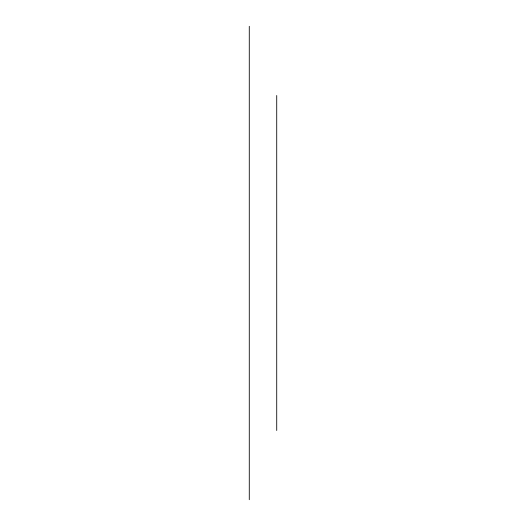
<?xml version="1.0" encoding="UTF-8"?>
<svg xmlns="http://www.w3.org/2000/svg" width="526" height="526" viewBox="0 0 526 526"><rect width="100%" height="100%" fill="white"/><g stroke="black" fill="none" stroke-linecap="round" stroke-linejoin="round"><path stroke-width="0.79" d="M276.722 95.502L276.722 430.498M249.278 26.3L249.278 499.7"/></g></svg>
